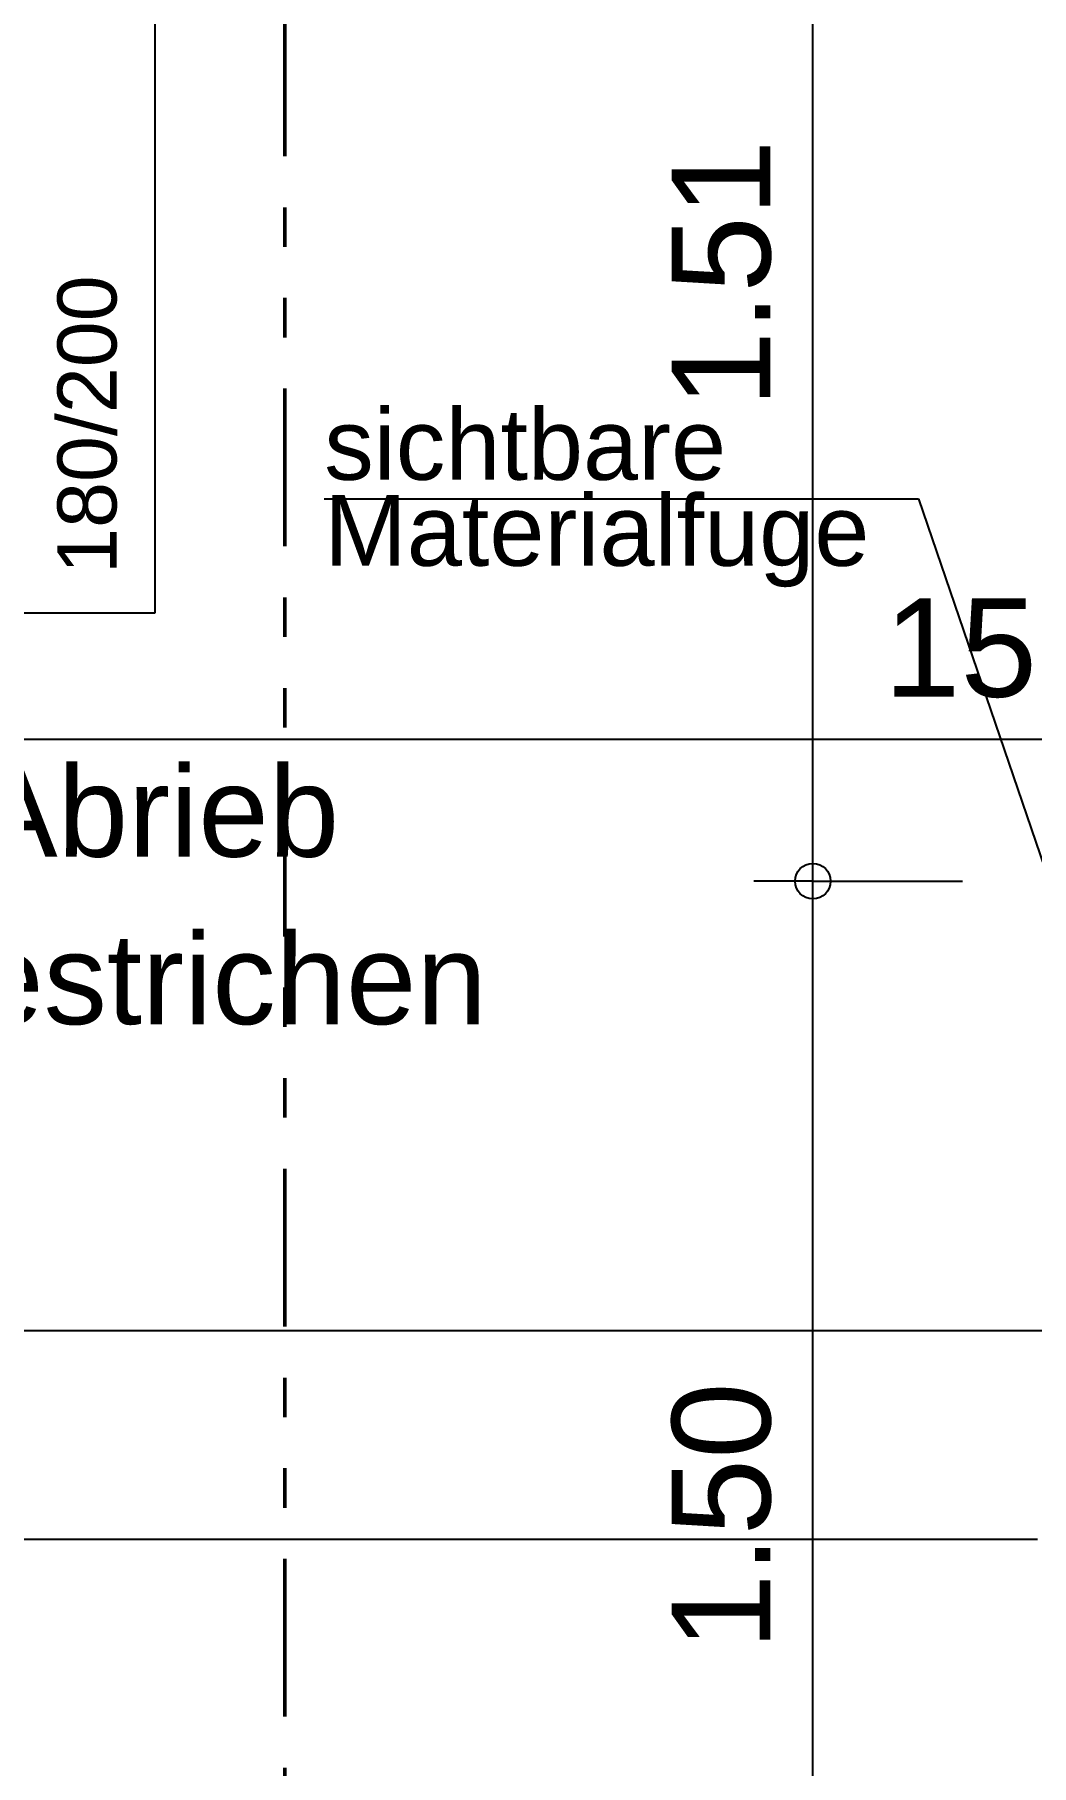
# Model space of a CAD drawing. Header units: centimetres. Extents: x 0.3 to 84.3, y 0.3 to 59.7.
# Drawn here: x 51.235 to 53.765, y 38.89 to 43.282 of the extents above; entities that cross this region are included whole.
import ezdxf

# ---------------------------------------------------------------- set-up
doc = ezdxf.new("R2010")
doc.units = ezdxf.units.CM
for name, pattern in [('AUSGEZOGEN', [0]), ('LINIE_23', [0.79, 0.4, -0.13, 0, -0.13, 0, -0.13]), ('RAND', [44.45, 12.7, -6.35, 12.7, -6.35, 0, -6.35])]:
    doc.linetypes.add(name, pattern=pattern)
for name, color, linetype, lineweight in [('Bauachsen grob', 7, 'RAND', 25), ('Raumbezeichnung', 7, 'AUSGEZOGEN', 35), ('Text Werkplan Ausfuehrung', 7, 'AUSGEZOGEN', 50), ('Werkplan- Ausfuehrungsmasse', 7, 'AUSGEZOGEN', 25)]:
    doc.layers.add(name, color=color, linetype=linetype, lineweight=lineweight)
doc.layers.add('Moebel', color=7, linetype='AUSGEZOGEN', lineweight=25, true_color=0xababab)
doc.styles.add('ARIAL', font='ARIAL.TTF')

msp = doc.modelspace()

# ---------------------------------------------------------------- linework, layer by layer
at = {"layer": 'Bauachsen grob', "color": 32, "linetype": 'LINIE_23', "lineweight": 50, "true_color": 0xc36e14}
msp.add_line((51.87, 1.394), (51.87, 57.974), dxfattribs=at)
at = {"layer": 'Moebel', "color": 253, "linetype": 'AUSGEZOGEN', "lineweight": 25, "true_color": 0xababab}
for p, q in [((51.54, 45.414), (51.54, 41.814)), ((51.54, 41.814), (47.54, 41.814)), ((49.38, 39.464), (53.78, 39.464))]:
    msp.add_line(p, q, dxfattribs=at)
at = {"layer": 'Text Werkplan Ausfuehrung', "color": 7, "linetype": 'AUSGEZOGEN', "lineweight": 25}
for p, q in [((51.97, 42.104), (53.4785, 42.104)), ((53.4785, 42.104), (53.81, 41.134))]:
    msp.add_line(p, q, dxfattribs=at)
at = {"layer": 'Werkplan- Ausfuehrungsmasse', "color": 7, "linetype": 'AUSGEZOGEN', "lineweight": 25}
for p, q in [((53.21, 41.134), (53.21, 44.154)), ((47.51, 41.494), (53.81, 41.494)), ((53.21, 41.134), (53.06, 41.134)), ((53.21, 41.134), (53.36, 41.134)), ((53.21, 38.134), (53.21, 41.134)), ((47.51, 39.994), (53.81, 39.994))]:
    msp.add_line(p, q, dxfattribs=at)
msp.add_lwpolyline([(53.21, 41.134), (53.5413, 41.134), (53.5413, 41.134), (53.59, 41.134)], dxfattribs=at)
msp.add_circle((53.21, 41.134), 0.045, dxfattribs=at)

# ---------------------------------------------------------------- texts
at = {"layer": 'Moebel', "color": 253, "linetype": 'AUSGEZOGEN', "lineweight": 25, "true_color": 0xababab, "insert": (51.445, 41.914), "char_height": 0.15, "width": 0.075, "attachment_point": 7, "rotation": 90, "style": 'ARIAL'}
msp.add_mtext('180/200', dxfattribs=at)
at = {"layer": 'Raumbezeichnung', "color": 7, "linetype": 'AUSGEZOGEN', "lineweight": 50, "char_height": 0.23, "width": 0.115, "attachment_point": 7, "style": 'ARIAL'}
for s, insert in [('W=\\~Grundputz\\~/\\~Abrieb', (48.7312, 41.1267)), ('D\\~=\\~Weissputz\\~gestrichen', (48.7312, 40.7017))]:
    msp.add_mtext(s, dxfattribs=dict(at, insert=insert))
at = {"layer": 'Text Werkplan Ausfuehrung', "color": 7, "linetype": 'AUSGEZOGEN', "lineweight": 35, "char_height": 0.18, "width": 0.09, "attachment_point": 7, "style": 'ARIAL'}
for s, insert in [('sichtbare\\~', (51.97, 42.15)), ('Materialfuge', (51.97, 41.88))]:
    msp.add_mtext(s, dxfattribs=dict(at, insert=insert))
at = {"layer": 'Werkplan- Ausfuehrungsmasse', "color": 7, "linetype": 'AUSGEZOGEN', "lineweight": 50, "char_height": 0.25, "width": 0.125, "attachment_point": 7, "rotation": 90, "style": 'ARIAL'}
for s, insert in [('1.51', (53.1057, 42.3362)), ('1.50', (53.1057, 39.1825))]:
    msp.add_mtext(s, dxfattribs=dict(at, insert=insert))
at = {"layer": 'Werkplan- Ausfuehrungsmasse', "color": 7, "linetype": 'AUSGEZOGEN', "lineweight": 50, "insert": (53.3905, 41.5983), "char_height": 0.25, "width": 0.125, "attachment_point": 7, "style": 'ARIAL'}
msp.add_mtext('15', dxfattribs=at)

doc.saveas('drawing.dxf')
